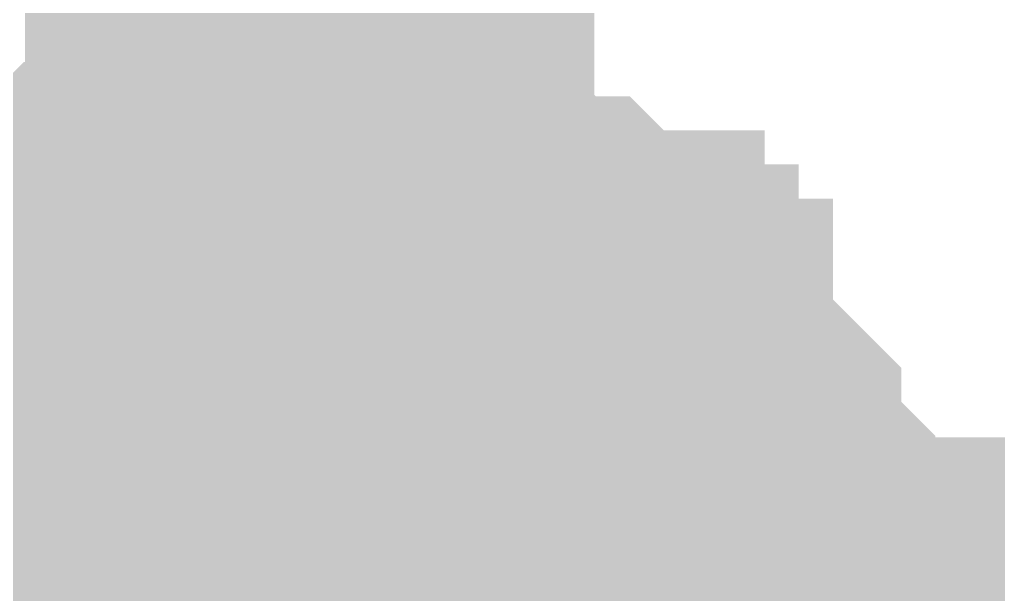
# Model space of a CAD drawing. Header units: inches. Extents: x 0 to 841, y 0 to 594.
# Drawn here: x 789.639 to 790.927, y 422.625 to 423.381 of the extents above; entities that cross this region are included whole.
import ezdxf

# ---------------------------------------------------------------- set-up
doc = ezdxf.new("R2010")
doc.units = ezdxf.units.IN
doc.layers.add('Sheet', color=255, linetype='Continuous')

msp = doc.modelspace()

# ---------------------------------------------------------------- linework, layer by layer
at = {"layer": 'Sheet'}
for points in [[(790.0208, 427.9819, 0.7493, 0.7493, 0), (790.0208, 422.4569, 0.7493, 0.7493, 0)], [(790.0208, 427.4878, 0.2997, 0.2997, 0), (790.0208, 422.4569, 0.2997, 0.2997, 0)], [(789.4818, 423.0408, 0.2997, 0.2997, 0), (789.5267, 423.0408, 0.2997, 0.2997, 0), (789.5716, 423.0858, 0.2997, 0.2997, 0), (789.5716, 423.0858, 0.2997, 0.2997, 0), (789.6165, 423.1307, 0.2997, 0.2997, 0), (789.6615, 423.1307, 0.2997, 0.2997, 0), (789.6615, 423.1307, 0.2997, 0.2997, 0), (789.7064, 423.1756, 0.2997, 0.2997, 0), (789.7513, 423.1756, 0.2997, 0.2997, 0), (789.7962, 423.1756, 0.2997, 0.2997, 0), (789.8411, 423.2205, 0.2997, 0.2997, 0), (789.8411, 423.2205, 0.2997, 0.2997, 0), (789.886, 423.2205, 0.2997, 0.2997, 0), (789.9309, 423.2205, 0.2997, 0.2997, 0), (789.9759, 423.2205, 0.2997, 0.2997, 0), (790.0208, 423.2205, 0.2997, 0.2997, 0)], [(789.4818, 423.0408, 0.2997, 0.2997, 0), (789.5267, 423.0408, 0.2997, 0.2997, 0), (789.5716, 423.0858, 0.2997, 0.2997, 0), (789.5716, 423.0858, 0.2997, 0.2997, 0), (789.6165, 423.1307, 0.2997, 0.2997, 0), (789.6615, 423.1307, 0.2997, 0.2997, 0), (789.6615, 423.1307, 0.2997, 0.2997, 0), (789.7064, 423.1756, 0.2997, 0.2997, 0), (789.7513, 423.1756, 0.2997, 0.2997, 0), (789.7962, 423.1756, 0.2997, 0.2997, 0), (789.8411, 423.2205, 0.2997, 0.2997, 0), (789.8411, 423.2205, 0.2997, 0.2997, 0), (789.886, 423.2205, 0.2997, 0.2997, 0), (789.9309, 423.2205, 0.2997, 0.2997, 0), (789.9759, 423.2205, 0.2997, 0.2997, 0), (790.0208, 423.2205, 0.2997, 0.2997, 0)], [(789.4818, 423.0408, 0.2997, 0.2997, 0), (789.5267, 423.0408, 0.2997, 0.2997, 0), (789.5716, 423.0858, 0.2997, 0.2997, 0), (789.5716, 423.0858, 0.2997, 0.2997, 0), (789.6165, 423.1307, 0.2997, 0.2997, 0), (789.6615, 423.1307, 0.2997, 0.2997, 0), (789.6615, 423.1307, 0.2997, 0.2997, 0), (789.7064, 423.1756, 0.2997, 0.2997, 0), (789.7513, 423.1756, 0.2997, 0.2997, 0), (789.7962, 423.1756, 0.2997, 0.2997, 0), (789.8411, 423.2205, 0.2997, 0.2997, 0), (789.8411, 423.2205, 0.2997, 0.2997, 0), (789.886, 423.2205, 0.2997, 0.2997, 0), (789.9309, 423.2205, 0.2997, 0.2997, 0), (789.9759, 423.2205, 0.2997, 0.2997, 0), (790.0208, 423.2205, 0.2997, 0.2997, 0)], [(789.4818, 423.0408, 0.2997, 0.2997, 0), (789.5267, 423.0408, 0.2997, 0.2997, 0), (789.5716, 423.0858, 0.2997, 0.2997, 0), (789.5716, 423.0858, 0.2997, 0.2997, 0), (789.6165, 423.1307, 0.2997, 0.2997, 0), (789.6615, 423.1307, 0.2997, 0.2997, 0), (789.6615, 423.1307, 0.2997, 0.2997, 0), (789.7064, 423.1756, 0.2997, 0.2997, 0), (789.7513, 423.1756, 0.2997, 0.2997, 0), (789.7962, 423.1756, 0.2997, 0.2997, 0), (789.8411, 423.2205, 0.2997, 0.2997, 0), (789.8411, 423.2205, 0.2997, 0.2997, 0), (789.886, 423.2205, 0.2997, 0.2997, 0), (789.9309, 423.2205, 0.2997, 0.2997, 0), (789.9759, 423.2205, 0.2997, 0.2997, 0), (790.0208, 423.2205, 0.2997, 0.2997, 0)], [(789.4818, 423.0408, 0.2997, 0.2997, 0), (789.5267, 423.0408, 0.2997, 0.2997, 0), (789.5716, 423.0858, 0.2997, 0.2997, 0), (789.5716, 423.0858, 0.2997, 0.2997, 0), (789.6165, 423.1307, 0.2997, 0.2997, 0), (789.6615, 423.1307, 0.2997, 0.2997, 0), (789.6615, 423.1307, 0.2997, 0.2997, 0), (789.7064, 423.1756, 0.2997, 0.2997, 0), (789.7513, 423.1756, 0.2997, 0.2997, 0), (789.7962, 423.1756, 0.2997, 0.2997, 0), (789.8411, 423.2205, 0.2997, 0.2997, 0), (789.8411, 423.2205, 0.2997, 0.2997, 0), (789.886, 423.2205, 0.2997, 0.2997, 0), (789.9309, 423.2205, 0.2997, 0.2997, 0), (789.9759, 423.2205, 0.2997, 0.2997, 0), (790.0208, 423.2205, 0.2997, 0.2997, 0)], [(789.4818, 423.0408, 0.2997, 0.2997, 0), (789.5267, 423.0408, 0.2997, 0.2997, 0), (789.5716, 423.0858, 0.2997, 0.2997, 0), (789.5716, 423.0858, 0.2997, 0.2997, 0), (789.6165, 423.1307, 0.2997, 0.2997, 0), (789.6615, 423.1307, 0.2997, 0.2997, 0), (789.6615, 423.1307, 0.2997, 0.2997, 0), (789.7064, 423.1756, 0.2997, 0.2997, 0), (789.7513, 423.1756, 0.2997, 0.2997, 0), (789.7962, 423.1756, 0.2997, 0.2997, 0), (789.8411, 423.2205, 0.2997, 0.2997, 0), (789.8411, 423.2205, 0.2997, 0.2997, 0), (789.886, 423.2205, 0.2997, 0.2997, 0), (789.9309, 423.2205, 0.2997, 0.2997, 0), (789.9759, 423.2205, 0.2997, 0.2997, 0), (790.0208, 423.2205, 0.2997, 0.2997, 0)], [(790.0208, 423.2205, 0.2997, 0.2997, 0), (790.0208, 423.2205, 0.2997, 0.2997, 0)], [(790.0208, 423.2205, 0.2997, 0.2997, 0), (790.0657, 423.2205, 0.2997, 0.2997, 0), (790.1106, 423.2205, 0.2997, 0.2997, 0), (790.1106, 423.2205, 0.2997, 0.2997, 0), (790.1555, 423.2205, 0.2997, 0.2997, 0), (790.2004, 423.2205, 0.2997, 0.2997, 0), (790.2454, 423.1756, 0.2997, 0.2997, 0), (790.2903, 423.1756, 0.2997, 0.2997, 0), (790.2903, 423.1756, 0.2997, 0.2997, 0), (790.3352, 423.1307, 0.2997, 0.2997, 0), (790.3801, 423.1307, 0.2997, 0.2997, 0), (790.3801, 423.1307, 0.2997, 0.2997, 0), (790.425, 423.0858, 0.2997, 0.2997, 0), (790.4699, 423.0858, 0.2997, 0.2997, 0), (790.4699, 423.0408, 0.2997, 0.2997, 0), (790.5148, 423.0408, 0.2997, 0.2997, 0), (790.5148, 422.9959, 0.2997, 0.2997, 0), (790.5598, 422.9959, 0.2997, 0.2997, 0), (790.5598, 422.951, 0.2997, 0.2997, 0), (790.6047, 422.9061, 0.2997, 0.2997, 0), (790.6047, 422.9061, 0.2997, 0.2997, 0), (790.6496, 422.8612, 0.2997, 0.2997, 0), (790.6496, 422.8162, 0.2997, 0.2997, 0), (790.6496, 422.8162, 0.2997, 0.2997, 0), (790.6945, 422.7713, 0.2997, 0.2997, 0), (790.6945, 422.7264, 0.2997, 0.2997, 0), (790.6945, 422.6815, 0.2997, 0.2997, 0), (790.7394, 422.6366, 0.2997, 0.2997, 0), (790.7394, 422.6366, 0.2997, 0.2997, 0), (790.7394, 422.5917, 0.2997, 0.2997, 0), (790.7394, 422.5467, 0.2997, 0.2997, 0), (790.7394, 422.5018, 0.2997, 0.2997, 0), (790.7394, 422.4569, 0.2997, 0.2997, 0)], [(790.0208, 423.2205, 0.2997, 0.2997, 0), (790.0208, 423.2205, 0.2997, 0.2997, 0)], [(790.0208, 423.2205, 0.2997, 0.2997, 0), (790.0657, 423.2205, 0.2997, 0.2997, 0), (790.1106, 423.2205, 0.2997, 0.2997, 0), (790.1106, 423.2205, 0.2997, 0.2997, 0), (790.1555, 423.2205, 0.2997, 0.2997, 0), (790.2004, 423.2205, 0.2997, 0.2997, 0), (790.2454, 423.1756, 0.2997, 0.2997, 0), (790.2903, 423.1756, 0.2997, 0.2997, 0), (790.2903, 423.1756, 0.2997, 0.2997, 0), (790.3352, 423.1307, 0.2997, 0.2997, 0), (790.3801, 423.1307, 0.2997, 0.2997, 0), (790.3801, 423.1307, 0.2997, 0.2997, 0), (790.425, 423.0858, 0.2997, 0.2997, 0), (790.4699, 423.0858, 0.2997, 0.2997, 0), (790.4699, 423.0408, 0.2997, 0.2997, 0), (790.5148, 423.0408, 0.2997, 0.2997, 0), (790.5148, 422.9959, 0.2997, 0.2997, 0), (790.5598, 422.9959, 0.2997, 0.2997, 0), (790.5598, 422.951, 0.2997, 0.2997, 0), (790.6047, 422.9061, 0.2997, 0.2997, 0), (790.6047, 422.9061, 0.2997, 0.2997, 0), (790.6496, 422.8612, 0.2997, 0.2997, 0), (790.6496, 422.8162, 0.2997, 0.2997, 0), (790.6496, 422.8162, 0.2997, 0.2997, 0), (790.6945, 422.7713, 0.2997, 0.2997, 0), (790.6945, 422.7264, 0.2997, 0.2997, 0), (790.6945, 422.6815, 0.2997, 0.2997, 0), (790.7394, 422.6366, 0.2997, 0.2997, 0), (790.7394, 422.6366, 0.2997, 0.2997, 0), (790.7394, 422.5917, 0.2997, 0.2997, 0), (790.7394, 422.5467, 0.2997, 0.2997, 0), (790.7394, 422.5018, 0.2997, 0.2997, 0), (790.7394, 422.4569, 0.2997, 0.2997, 0)], [(790.0208, 423.2205, 0.2997, 0.2997, 0), (790.0208, 423.2205, 0.2997, 0.2997, 0)], [(790.0208, 423.2205, 0.2997, 0.2997, 0), (790.0657, 423.2205, 0.2997, 0.2997, 0), (790.1106, 423.2205, 0.2997, 0.2997, 0), (790.1106, 423.2205, 0.2997, 0.2997, 0), (790.1555, 423.2205, 0.2997, 0.2997, 0), (790.2004, 423.2205, 0.2997, 0.2997, 0), (790.2454, 423.1756, 0.2997, 0.2997, 0), (790.2903, 423.1756, 0.2997, 0.2997, 0), (790.2903, 423.1756, 0.2997, 0.2997, 0), (790.3352, 423.1307, 0.2997, 0.2997, 0), (790.3801, 423.1307, 0.2997, 0.2997, 0), (790.3801, 423.1307, 0.2997, 0.2997, 0), (790.425, 423.0858, 0.2997, 0.2997, 0), (790.4699, 423.0858, 0.2997, 0.2997, 0), (790.4699, 423.0408, 0.2997, 0.2997, 0), (790.5148, 423.0408, 0.2997, 0.2997, 0), (790.5148, 422.9959, 0.2997, 0.2997, 0), (790.5598, 422.9959, 0.2997, 0.2997, 0), (790.5598, 422.951, 0.2997, 0.2997, 0), (790.6047, 422.9061, 0.2997, 0.2997, 0), (790.6047, 422.9061, 0.2997, 0.2997, 0), (790.6496, 422.8612, 0.2997, 0.2997, 0), (790.6496, 422.8162, 0.2997, 0.2997, 0), (790.6496, 422.8162, 0.2997, 0.2997, 0), (790.6945, 422.7713, 0.2997, 0.2997, 0), (790.6945, 422.7264, 0.2997, 0.2997, 0), (790.6945, 422.6815, 0.2997, 0.2997, 0), (790.7394, 422.6366, 0.2997, 0.2997, 0), (790.7394, 422.6366, 0.2997, 0.2997, 0), (790.7394, 422.5917, 0.2997, 0.2997, 0), (790.7394, 422.5467, 0.2997, 0.2997, 0), (790.7394, 422.5018, 0.2997, 0.2997, 0), (790.7394, 422.4569, 0.2997, 0.2997, 0)], [(790.0208, 423.2205, 0.2997, 0.2997, 0), (790.0208, 423.2205, 0.2997, 0.2997, 0)], [(790.0208, 423.2205, 0.2997, 0.2997, 0), (790.0657, 423.2205, 0.2997, 0.2997, 0), (790.1106, 423.2205, 0.2997, 0.2997, 0), (790.1106, 423.2205, 0.2997, 0.2997, 0), (790.1555, 423.2205, 0.2997, 0.2997, 0), (790.2004, 423.2205, 0.2997, 0.2997, 0), (790.2454, 423.1756, 0.2997, 0.2997, 0), (790.2903, 423.1756, 0.2997, 0.2997, 0), (790.2903, 423.1756, 0.2997, 0.2997, 0), (790.3352, 423.1307, 0.2997, 0.2997, 0), (790.3801, 423.1307, 0.2997, 0.2997, 0), (790.3801, 423.1307, 0.2997, 0.2997, 0), (790.425, 423.0858, 0.2997, 0.2997, 0), (790.4699, 423.0858, 0.2997, 0.2997, 0), (790.4699, 423.0408, 0.2997, 0.2997, 0), (790.5148, 423.0408, 0.2997, 0.2997, 0), (790.5148, 422.9959, 0.2997, 0.2997, 0), (790.5598, 422.9959, 0.2997, 0.2997, 0), (790.5598, 422.951, 0.2997, 0.2997, 0), (790.6047, 422.9061, 0.2997, 0.2997, 0), (790.6047, 422.9061, 0.2997, 0.2997, 0), (790.6496, 422.8612, 0.2997, 0.2997, 0), (790.6496, 422.8162, 0.2997, 0.2997, 0), (790.6496, 422.8162, 0.2997, 0.2997, 0), (790.6945, 422.7713, 0.2997, 0.2997, 0), (790.6945, 422.7264, 0.2997, 0.2997, 0), (790.6945, 422.6815, 0.2997, 0.2997, 0), (790.7394, 422.6366, 0.2997, 0.2997, 0), (790.7394, 422.6366, 0.2997, 0.2997, 0), (790.7394, 422.5917, 0.2997, 0.2997, 0), (790.7394, 422.5467, 0.2997, 0.2997, 0), (790.7394, 422.5018, 0.2997, 0.2997, 0), (790.7394, 422.4569, 0.2997, 0.2997, 0)], [(790.0208, 423.2205, 0.2997, 0.2997, 0), (790.0208, 423.2205, 0.2997, 0.2997, 0)], [(790.0208, 423.2205, 0.2997, 0.2997, 0), (790.0657, 423.2205, 0.2997, 0.2997, 0), (790.1106, 423.2205, 0.2997, 0.2997, 0), (790.1106, 423.2205, 0.2997, 0.2997, 0), (790.1555, 423.2205, 0.2997, 0.2997, 0), (790.2004, 423.2205, 0.2997, 0.2997, 0), (790.2454, 423.1756, 0.2997, 0.2997, 0), (790.2903, 423.1756, 0.2997, 0.2997, 0), (790.2903, 423.1756, 0.2997, 0.2997, 0), (790.3352, 423.1307, 0.2997, 0.2997, 0), (790.3801, 423.1307, 0.2997, 0.2997, 0), (790.3801, 423.1307, 0.2997, 0.2997, 0), (790.425, 423.0858, 0.2997, 0.2997, 0), (790.4699, 423.0858, 0.2997, 0.2997, 0), (790.4699, 423.0408, 0.2997, 0.2997, 0), (790.5148, 423.0408, 0.2997, 0.2997, 0), (790.5148, 422.9959, 0.2997, 0.2997, 0), (790.5598, 422.9959, 0.2997, 0.2997, 0), (790.5598, 422.951, 0.2997, 0.2997, 0), (790.6047, 422.9061, 0.2997, 0.2997, 0), (790.6047, 422.9061, 0.2997, 0.2997, 0), (790.6496, 422.8612, 0.2997, 0.2997, 0), (790.6496, 422.8162, 0.2997, 0.2997, 0), (790.6496, 422.8162, 0.2997, 0.2997, 0), (790.6945, 422.7713, 0.2997, 0.2997, 0), (790.6945, 422.7264, 0.2997, 0.2997, 0), (790.6945, 422.6815, 0.2997, 0.2997, 0), (790.7394, 422.6366, 0.2997, 0.2997, 0), (790.7394, 422.6366, 0.2997, 0.2997, 0), (790.7394, 422.5917, 0.2997, 0.2997, 0), (790.7394, 422.5467, 0.2997, 0.2997, 0), (790.7394, 422.5018, 0.2997, 0.2997, 0), (790.7394, 422.4569, 0.2997, 0.2997, 0)], [(790.0208, 423.2205, 0.2997, 0.2997, 0), (790.0208, 423.2205, 0.2997, 0.2997, 0)], [(790.0208, 423.2205, 0.2997, 0.2997, 0), (790.0657, 423.2205, 0.2997, 0.2997, 0), (790.1106, 423.2205, 0.2997, 0.2997, 0), (790.1106, 423.2205, 0.2997, 0.2997, 0), (790.1555, 423.2205, 0.2997, 0.2997, 0), (790.2004, 423.2205, 0.2997, 0.2997, 0), (790.2454, 423.1756, 0.2997, 0.2997, 0), (790.2903, 423.1756, 0.2997, 0.2997, 0), (790.2903, 423.1756, 0.2997, 0.2997, 0), (790.3352, 423.1307, 0.2997, 0.2997, 0), (790.3801, 423.1307, 0.2997, 0.2997, 0), (790.3801, 423.1307, 0.2997, 0.2997, 0), (790.425, 423.0858, 0.2997, 0.2997, 0), (790.4699, 423.0858, 0.2997, 0.2997, 0), (790.4699, 423.0408, 0.2997, 0.2997, 0), (790.5148, 423.0408, 0.2997, 0.2997, 0), (790.5148, 422.9959, 0.2997, 0.2997, 0), (790.5598, 422.9959, 0.2997, 0.2997, 0), (790.5598, 422.951, 0.2997, 0.2997, 0), (790.6047, 422.9061, 0.2997, 0.2997, 0), (790.6047, 422.9061, 0.2997, 0.2997, 0), (790.6496, 422.8612, 0.2997, 0.2997, 0), (790.6496, 422.8162, 0.2997, 0.2997, 0), (790.6496, 422.8162, 0.2997, 0.2997, 0), (790.6945, 422.7713, 0.2997, 0.2997, 0), (790.6945, 422.7264, 0.2997, 0.2997, 0), (790.6945, 422.6815, 0.2997, 0.2997, 0), (790.7394, 422.6366, 0.2997, 0.2997, 0), (790.7394, 422.6366, 0.2997, 0.2997, 0), (790.7394, 422.5917, 0.2997, 0.2997, 0), (790.7394, 422.5467, 0.2997, 0.2997, 0), (790.7394, 422.5018, 0.2997, 0.2997, 0), (790.7394, 422.4569, 0.2997, 0.2997, 0)], [(789.5716, 423.0858, 0.0991, 0.0991, 0), (789.6165, 423.1307, 0.0991, 0.0991, 0), (789.6615, 423.1307, 0.0991, 0.0991, 0), (789.6615, 423.1307, 0.0991, 0.0991, 0), (789.7064, 423.1756, 0.0991, 0.0991, 0), (789.7513, 423.1756, 0.0991, 0.0991, 0), (789.7962, 423.1756, 0.0991, 0.0991, 0), (789.8411, 423.2205, 0.0991, 0.0991, 0), (789.8411, 423.2205, 0.0991, 0.0991, 0), (789.886, 423.2205, 0.0991, 0.0991, 0), (789.9309, 423.2205, 0.0991, 0.0991, 0), (789.9759, 423.2205, 0.0991, 0.0991, 0), (790.0208, 423.2205, 0.0991, 0.0991, 0)], [(789.5716, 423.0858, 0.0991, 0.0991, 0), (789.6165, 423.1307, 0.0991, 0.0991, 0), (789.6615, 423.1307, 0.0991, 0.0991, 0), (789.6615, 423.1307, 0.0991, 0.0991, 0), (789.7064, 423.1756, 0.0991, 0.0991, 0), (789.7513, 423.1756, 0.0991, 0.0991, 0), (789.7962, 423.1756, 0.0991, 0.0991, 0), (789.8411, 423.2205, 0.0991, 0.0991, 0), (789.8411, 423.2205, 0.0991, 0.0991, 0), (789.886, 423.2205, 0.0991, 0.0991, 0), (789.9309, 423.2205, 0.0991, 0.0991, 0), (789.9759, 423.2205, 0.0991, 0.0991, 0), (790.0208, 423.2205, 0.0991, 0.0991, 0)], [(789.5716, 423.0858, 0.0991, 0.0991, 0), (789.6165, 423.1307, 0.0991, 0.0991, 0), (789.6615, 423.1307, 0.0991, 0.0991, 0), (789.6615, 423.1307, 0.0991, 0.0991, 0), (789.7064, 423.1756, 0.0991, 0.0991, 0), (789.7513, 423.1756, 0.0991, 0.0991, 0), (789.7962, 423.1756, 0.0991, 0.0991, 0), (789.8411, 423.2205, 0.0991, 0.0991, 0), (789.8411, 423.2205, 0.0991, 0.0991, 0), (789.886, 423.2205, 0.0991, 0.0991, 0), (789.9309, 423.2205, 0.0991, 0.0991, 0), (789.9759, 423.2205, 0.0991, 0.0991, 0), (790.0208, 423.2205, 0.0991, 0.0991, 0)], [(789.5716, 423.0858, 0.0991, 0.0991, 0), (789.6165, 423.1307, 0.0991, 0.0991, 0), (789.6615, 423.1307, 0.0991, 0.0991, 0), (789.6615, 423.1307, 0.0991, 0.0991, 0), (789.7064, 423.1756, 0.0991, 0.0991, 0), (789.7513, 423.1756, 0.0991, 0.0991, 0), (789.7962, 423.1756, 0.0991, 0.0991, 0), (789.8411, 423.2205, 0.0991, 0.0991, 0), (789.8411, 423.2205, 0.0991, 0.0991, 0), (789.886, 423.2205, 0.0991, 0.0991, 0), (789.9309, 423.2205, 0.0991, 0.0991, 0), (789.9759, 423.2205, 0.0991, 0.0991, 0), (790.0208, 423.2205, 0.0991, 0.0991, 0)], [(789.5716, 423.0858, 0.0991, 0.0991, 0), (789.6165, 423.1307, 0.0991, 0.0991, 0), (789.6615, 423.1307, 0.0991, 0.0991, 0), (789.6615, 423.1307, 0.0991, 0.0991, 0), (789.7064, 423.1756, 0.0991, 0.0991, 0), (789.7513, 423.1756, 0.0991, 0.0991, 0), (789.7962, 423.1756, 0.0991, 0.0991, 0), (789.8411, 423.2205, 0.0991, 0.0991, 0), (789.8411, 423.2205, 0.0991, 0.0991, 0), (789.886, 423.2205, 0.0991, 0.0991, 0), (789.9309, 423.2205, 0.0991, 0.0991, 0), (789.9759, 423.2205, 0.0991, 0.0991, 0), (790.0208, 423.2205, 0.0991, 0.0991, 0)], [(789.5716, 423.0858, 0.0991, 0.0991, 0), (789.6165, 423.1307, 0.0991, 0.0991, 0), (789.6615, 423.1307, 0.0991, 0.0991, 0), (789.6615, 423.1307, 0.0991, 0.0991, 0), (789.7064, 423.1756, 0.0991, 0.0991, 0), (789.7513, 423.1756, 0.0991, 0.0991, 0), (789.7962, 423.1756, 0.0991, 0.0991, 0), (789.8411, 423.2205, 0.0991, 0.0991, 0), (789.8411, 423.2205, 0.0991, 0.0991, 0), (789.886, 423.2205, 0.0991, 0.0991, 0), (789.9309, 423.2205, 0.0991, 0.0991, 0), (789.9759, 423.2205, 0.0991, 0.0991, 0), (790.0208, 423.2205, 0.0991, 0.0991, 0)], [(790.0208, 423.2205, 0.0991, 0.0991, 0), (790.0208, 423.2205, 0.0991, 0.0991, 0)], [(790.0208, 423.2205, 0.0991, 0.0991, 0), (790.0657, 423.2205, 0.0991, 0.0991, 0), (790.1106, 423.2205, 0.0991, 0.0991, 0), (790.1106, 423.2205, 0.0991, 0.0991, 0), (790.1555, 423.2205, 0.0991, 0.0991, 0), (790.2004, 423.2205, 0.0991, 0.0991, 0), (790.2454, 423.1756, 0.0991, 0.0991, 0), (790.2903, 423.1756, 0.0991, 0.0991, 0), (790.2903, 423.1756, 0.0991, 0.0991, 0), (790.3352, 423.1307, 0.0991, 0.0991, 0), (790.3801, 423.1307, 0.0991, 0.0991, 0), (790.3801, 423.1307, 0.0991, 0.0991, 0), (790.425, 423.0858, 0.0991, 0.0991, 0), (790.4699, 423.0858, 0.0991, 0.0991, 0), (790.4699, 423.0408, 0.0991, 0.0991, 0), (790.5148, 423.0408, 0.0991, 0.0991, 0), (790.5148, 422.9959, 0.0991, 0.0991, 0), (790.5598, 422.9959, 0.0991, 0.0991, 0), (790.5598, 422.951, 0.0991, 0.0991, 0), (790.6047, 422.9061, 0.0991, 0.0991, 0), (790.6047, 422.9061, 0.0991, 0.0991, 0), (790.6496, 422.8612, 0.0991, 0.0991, 0), (790.6496, 422.8162, 0.0991, 0.0991, 0), (790.6496, 422.8162, 0.0991, 0.0991, 0), (790.6945, 422.7713, 0.0991, 0.0991, 0), (790.6945, 422.7264, 0.0991, 0.0991, 0), (790.6945, 422.6815, 0.0991, 0.0991, 0), (790.7394, 422.6366, 0.0991, 0.0991, 0), (790.7394, 422.6366, 0.0991, 0.0991, 0), (790.7394, 422.5917, 0.0991, 0.0991, 0), (790.7394, 422.5467, 0.0991, 0.0991, 0)], [(790.0208, 423.2205, 0.0991, 0.0991, 0), (790.0208, 423.2205, 0.0991, 0.0991, 0)], [(790.0208, 423.2205, 0.0991, 0.0991, 0), (790.0657, 423.2205, 0.0991, 0.0991, 0), (790.1106, 423.2205, 0.0991, 0.0991, 0), (790.1106, 423.2205, 0.0991, 0.0991, 0), (790.1555, 423.2205, 0.0991, 0.0991, 0), (790.2004, 423.2205, 0.0991, 0.0991, 0), (790.2454, 423.1756, 0.0991, 0.0991, 0), (790.2903, 423.1756, 0.0991, 0.0991, 0), (790.2903, 423.1756, 0.0991, 0.0991, 0), (790.3352, 423.1307, 0.0991, 0.0991, 0), (790.3801, 423.1307, 0.0991, 0.0991, 0), (790.3801, 423.1307, 0.0991, 0.0991, 0), (790.425, 423.0858, 0.0991, 0.0991, 0), (790.4699, 423.0858, 0.0991, 0.0991, 0), (790.4699, 423.0408, 0.0991, 0.0991, 0), (790.5148, 423.0408, 0.0991, 0.0991, 0), (790.5148, 422.9959, 0.0991, 0.0991, 0), (790.5598, 422.9959, 0.0991, 0.0991, 0), (790.5598, 422.951, 0.0991, 0.0991, 0), (790.6047, 422.9061, 0.0991, 0.0991, 0), (790.6047, 422.9061, 0.0991, 0.0991, 0), (790.6496, 422.8612, 0.0991, 0.0991, 0), (790.6496, 422.8162, 0.0991, 0.0991, 0), (790.6496, 422.8162, 0.0991, 0.0991, 0), (790.6945, 422.7713, 0.0991, 0.0991, 0), (790.6945, 422.7264, 0.0991, 0.0991, 0), (790.6945, 422.6815, 0.0991, 0.0991, 0), (790.7394, 422.6366, 0.0991, 0.0991, 0), (790.7394, 422.6366, 0.0991, 0.0991, 0), (790.7394, 422.5917, 0.0991, 0.0991, 0), (790.7394, 422.5467, 0.0991, 0.0991, 0)], [(790.0208, 423.2205, 0.0991, 0.0991, 0), (790.0208, 423.2205, 0.0991, 0.0991, 0)], [(790.0208, 423.2205, 0.0991, 0.0991, 0), (790.0657, 423.2205, 0.0991, 0.0991, 0), (790.1106, 423.2205, 0.0991, 0.0991, 0), (790.1106, 423.2205, 0.0991, 0.0991, 0), (790.1555, 423.2205, 0.0991, 0.0991, 0), (790.2004, 423.2205, 0.0991, 0.0991, 0), (790.2454, 423.1756, 0.0991, 0.0991, 0), (790.2903, 423.1756, 0.0991, 0.0991, 0), (790.2903, 423.1756, 0.0991, 0.0991, 0), (790.3352, 423.1307, 0.0991, 0.0991, 0), (790.3801, 423.1307, 0.0991, 0.0991, 0), (790.3801, 423.1307, 0.0991, 0.0991, 0), (790.425, 423.0858, 0.0991, 0.0991, 0), (790.4699, 423.0858, 0.0991, 0.0991, 0), (790.4699, 423.0408, 0.0991, 0.0991, 0), (790.5148, 423.0408, 0.0991, 0.0991, 0), (790.5148, 422.9959, 0.0991, 0.0991, 0), (790.5598, 422.9959, 0.0991, 0.0991, 0), (790.5598, 422.951, 0.0991, 0.0991, 0), (790.6047, 422.9061, 0.0991, 0.0991, 0), (790.6047, 422.9061, 0.0991, 0.0991, 0), (790.6496, 422.8612, 0.0991, 0.0991, 0), (790.6496, 422.8162, 0.0991, 0.0991, 0), (790.6496, 422.8162, 0.0991, 0.0991, 0), (790.6945, 422.7713, 0.0991, 0.0991, 0), (790.6945, 422.7264, 0.0991, 0.0991, 0), (790.6945, 422.6815, 0.0991, 0.0991, 0), (790.7394, 422.6366, 0.0991, 0.0991, 0), (790.7394, 422.6366, 0.0991, 0.0991, 0), (790.7394, 422.5917, 0.0991, 0.0991, 0), (790.7394, 422.5467, 0.0991, 0.0991, 0)], [(790.0208, 423.2205, 0.0991, 0.0991, 0), (790.0208, 423.2205, 0.0991, 0.0991, 0)], [(790.0208, 423.2205, 0.0991, 0.0991, 0), (790.0657, 423.2205, 0.0991, 0.0991, 0), (790.1106, 423.2205, 0.0991, 0.0991, 0), (790.1106, 423.2205, 0.0991, 0.0991, 0), (790.1555, 423.2205, 0.0991, 0.0991, 0), (790.2004, 423.2205, 0.0991, 0.0991, 0), (790.2454, 423.1756, 0.0991, 0.0991, 0), (790.2903, 423.1756, 0.0991, 0.0991, 0), (790.2903, 423.1756, 0.0991, 0.0991, 0), (790.3352, 423.1307, 0.0991, 0.0991, 0), (790.3801, 423.1307, 0.0991, 0.0991, 0), (790.3801, 423.1307, 0.0991, 0.0991, 0), (790.425, 423.0858, 0.0991, 0.0991, 0), (790.4699, 423.0858, 0.0991, 0.0991, 0), (790.4699, 423.0408, 0.0991, 0.0991, 0), (790.5148, 423.0408, 0.0991, 0.0991, 0), (790.5148, 422.9959, 0.0991, 0.0991, 0), (790.5598, 422.9959, 0.0991, 0.0991, 0), (790.5598, 422.951, 0.0991, 0.0991, 0), (790.6047, 422.9061, 0.0991, 0.0991, 0), (790.6047, 422.9061, 0.0991, 0.0991, 0), (790.6496, 422.8612, 0.0991, 0.0991, 0), (790.6496, 422.8162, 0.0991, 0.0991, 0), (790.6496, 422.8162, 0.0991, 0.0991, 0), (790.6945, 422.7713, 0.0991, 0.0991, 0), (790.6945, 422.7264, 0.0991, 0.0991, 0), (790.6945, 422.6815, 0.0991, 0.0991, 0), (790.7394, 422.6366, 0.0991, 0.0991, 0), (790.7394, 422.6366, 0.0991, 0.0991, 0), (790.7394, 422.5917, 0.0991, 0.0991, 0), (790.7394, 422.5467, 0.0991, 0.0991, 0)], [(790.0208, 423.2205, 0.0991, 0.0991, 0), (790.0208, 423.2205, 0.0991, 0.0991, 0)], [(790.0208, 423.2205, 0.0991, 0.0991, 0), (790.0657, 423.2205, 0.0991, 0.0991, 0), (790.1106, 423.2205, 0.0991, 0.0991, 0), (790.1106, 423.2205, 0.0991, 0.0991, 0), (790.1555, 423.2205, 0.0991, 0.0991, 0), (790.2004, 423.2205, 0.0991, 0.0991, 0), (790.2454, 423.1756, 0.0991, 0.0991, 0), (790.2903, 423.1756, 0.0991, 0.0991, 0), (790.2903, 423.1756, 0.0991, 0.0991, 0), (790.3352, 423.1307, 0.0991, 0.0991, 0), (790.3801, 423.1307, 0.0991, 0.0991, 0), (790.3801, 423.1307, 0.0991, 0.0991, 0), (790.425, 423.0858, 0.0991, 0.0991, 0), (790.4699, 423.0858, 0.0991, 0.0991, 0), (790.4699, 423.0408, 0.0991, 0.0991, 0), (790.5148, 423.0408, 0.0991, 0.0991, 0), (790.5148, 422.9959, 0.0991, 0.0991, 0), (790.5598, 422.9959, 0.0991, 0.0991, 0), (790.5598, 422.951, 0.0991, 0.0991, 0), (790.6047, 422.9061, 0.0991, 0.0991, 0), (790.6047, 422.9061, 0.0991, 0.0991, 0), (790.6496, 422.8612, 0.0991, 0.0991, 0), (790.6496, 422.8162, 0.0991, 0.0991, 0), (790.6496, 422.8162, 0.0991, 0.0991, 0), (790.6945, 422.7713, 0.0991, 0.0991, 0), (790.6945, 422.7264, 0.0991, 0.0991, 0), (790.6945, 422.6815, 0.0991, 0.0991, 0), (790.7394, 422.6366, 0.0991, 0.0991, 0), (790.7394, 422.6366, 0.0991, 0.0991, 0), (790.7394, 422.5917, 0.0991, 0.0991, 0), (790.7394, 422.5467, 0.0991, 0.0991, 0)], [(790.0208, 423.2205, 0.0991, 0.0991, 0), (790.0208, 423.2205, 0.0991, 0.0991, 0)], [(790.0208, 423.2205, 0.0991, 0.0991, 0), (790.0657, 423.2205, 0.0991, 0.0991, 0), (790.1106, 423.2205, 0.0991, 0.0991, 0), (790.1106, 423.2205, 0.0991, 0.0991, 0), (790.1555, 423.2205, 0.0991, 0.0991, 0), (790.2004, 423.2205, 0.0991, 0.0991, 0), (790.2454, 423.1756, 0.0991, 0.0991, 0), (790.2903, 423.1756, 0.0991, 0.0991, 0), (790.2903, 423.1756, 0.0991, 0.0991, 0), (790.3352, 423.1307, 0.0991, 0.0991, 0), (790.3801, 423.1307, 0.0991, 0.0991, 0), (790.3801, 423.1307, 0.0991, 0.0991, 0), (790.425, 423.0858, 0.0991, 0.0991, 0), (790.4699, 423.0858, 0.0991, 0.0991, 0), (790.4699, 423.0408, 0.0991, 0.0991, 0), (790.5148, 423.0408, 0.0991, 0.0991, 0), (790.5148, 422.9959, 0.0991, 0.0991, 0), (790.5598, 422.9959, 0.0991, 0.0991, 0), (790.5598, 422.951, 0.0991, 0.0991, 0), (790.6047, 422.9061, 0.0991, 0.0991, 0), (790.6047, 422.9061, 0.0991, 0.0991, 0), (790.6496, 422.8612, 0.0991, 0.0991, 0), (790.6496, 422.8162, 0.0991, 0.0991, 0), (790.6496, 422.8162, 0.0991, 0.0991, 0), (790.6945, 422.7713, 0.0991, 0.0991, 0), (790.6945, 422.7264, 0.0991, 0.0991, 0), (790.6945, 422.6815, 0.0991, 0.0991, 0), (790.7394, 422.6366, 0.0991, 0.0991, 0), (790.7394, 422.6366, 0.0991, 0.0991, 0), (790.7394, 422.5917, 0.0991, 0.0991, 0), (790.7394, 422.5467, 0.0991, 0.0991, 0)], [(789.4818, 422.5917, 0.2997, 0.2997, 0), (789.5267, 422.6366, 0.2997, 0.2997, 0), (789.5267, 422.6366, 0.2997, 0.2997, 0), (789.5267, 422.6815, 0.2997, 0.2997, 0), (789.5267, 422.6815, 0.2997, 0.2997, 0), (789.5267, 422.7264, 0.2997, 0.2997, 0), (789.5716, 422.7264, 0.2997, 0.2997, 0), (789.5716, 422.7713, 0.2997, 0.2997, 0), (789.5716, 422.7713, 0.2997, 0.2997, 0), (789.6165, 422.8162, 0.2997, 0.2997, 0), (789.6165, 422.8162, 0.2997, 0.2997, 0), (789.6165, 422.8612, 0.2997, 0.2997, 0), (789.6615, 422.8612, 0.2997, 0.2997, 0), (789.6615, 422.8612, 0.2997, 0.2997, 0), (789.7064, 422.9061, 0.2997, 0.2997, 0), (789.7064, 422.9061, 0.2997, 0.2997, 0), (789.7513, 422.9061, 0.2997, 0.2997, 0), (789.7513, 422.951, 0.2997, 0.2997, 0), (789.7962, 422.951, 0.2997, 0.2997, 0), (789.7962, 422.951, 0.2997, 0.2997, 0), (789.8411, 422.951, 0.2997, 0.2997, 0), (789.8411, 422.951, 0.2997, 0.2997, 0), (789.886, 422.9959, 0.2997, 0.2997, 0), (789.886, 422.9959, 0.2997, 0.2997, 0), (789.9309, 422.9959, 0.2997, 0.2997, 0), (789.9759, 422.9959, 0.2997, 0.2997, 0), (789.9759, 422.9959, 0.2997, 0.2997, 0), (790.0208, 422.9959, 0.2997, 0.2997, 0)], [(789.4818, 422.5917, 0.2997, 0.2997, 0), (789.5267, 422.6366, 0.2997, 0.2997, 0), (789.5267, 422.6366, 0.2997, 0.2997, 0), (789.5267, 422.6815, 0.2997, 0.2997, 0), (789.5267, 422.6815, 0.2997, 0.2997, 0), (789.5267, 422.7264, 0.2997, 0.2997, 0), (789.5716, 422.7264, 0.2997, 0.2997, 0), (789.5716, 422.7713, 0.2997, 0.2997, 0), (789.5716, 422.7713, 0.2997, 0.2997, 0), (789.6165, 422.8162, 0.2997, 0.2997, 0), (789.6165, 422.8162, 0.2997, 0.2997, 0), (789.6165, 422.8612, 0.2997, 0.2997, 0), (789.6615, 422.8612, 0.2997, 0.2997, 0), (789.6615, 422.8612, 0.2997, 0.2997, 0), (789.7064, 422.9061, 0.2997, 0.2997, 0), (789.7064, 422.9061, 0.2997, 0.2997, 0), (789.7513, 422.9061, 0.2997, 0.2997, 0), (789.7513, 422.951, 0.2997, 0.2997, 0), (789.7962, 422.951, 0.2997, 0.2997, 0), (789.7962, 422.951, 0.2997, 0.2997, 0), (789.8411, 422.951, 0.2997, 0.2997, 0), (789.8411, 422.951, 0.2997, 0.2997, 0), (789.886, 422.9959, 0.2997, 0.2997, 0), (789.886, 422.9959, 0.2997, 0.2997, 0), (789.9309, 422.9959, 0.2997, 0.2997, 0), (789.9759, 422.9959, 0.2997, 0.2997, 0), (789.9759, 422.9959, 0.2997, 0.2997, 0), (790.0208, 422.9959, 0.2997, 0.2997, 0)], [(789.4818, 422.5917, 0.2997, 0.2997, 0), (789.5267, 422.6366, 0.2997, 0.2997, 0), (789.5267, 422.6366, 0.2997, 0.2997, 0), (789.5267, 422.6815, 0.2997, 0.2997, 0), (789.5267, 422.6815, 0.2997, 0.2997, 0), (789.5267, 422.7264, 0.2997, 0.2997, 0), (789.5716, 422.7264, 0.2997, 0.2997, 0), (789.5716, 422.7713, 0.2997, 0.2997, 0), (789.5716, 422.7713, 0.2997, 0.2997, 0), (789.6165, 422.8162, 0.2997, 0.2997, 0), (789.6165, 422.8162, 0.2997, 0.2997, 0), (789.6165, 422.8612, 0.2997, 0.2997, 0), (789.6615, 422.8612, 0.2997, 0.2997, 0), (789.6615, 422.8612, 0.2997, 0.2997, 0), (789.7064, 422.9061, 0.2997, 0.2997, 0), (789.7064, 422.9061, 0.2997, 0.2997, 0), (789.7513, 422.9061, 0.2997, 0.2997, 0), (789.7513, 422.951, 0.2997, 0.2997, 0), (789.7962, 422.951, 0.2997, 0.2997, 0), (789.7962, 422.951, 0.2997, 0.2997, 0), (789.8411, 422.951, 0.2997, 0.2997, 0), (789.8411, 422.951, 0.2997, 0.2997, 0), (789.886, 422.9959, 0.2997, 0.2997, 0), (789.886, 422.9959, 0.2997, 0.2997, 0), (789.9309, 422.9959, 0.2997, 0.2997, 0), (789.9759, 422.9959, 0.2997, 0.2997, 0), (789.9759, 422.9959, 0.2997, 0.2997, 0), (790.0208, 422.9959, 0.2997, 0.2997, 0)], [(789.4818, 422.5917, 0.2997, 0.2997, 0), (789.5267, 422.6366, 0.2997, 0.2997, 0), (789.5267, 422.6366, 0.2997, 0.2997, 0), (789.5267, 422.6815, 0.2997, 0.2997, 0), (789.5267, 422.6815, 0.2997, 0.2997, 0), (789.5267, 422.7264, 0.2997, 0.2997, 0), (789.5716, 422.7264, 0.2997, 0.2997, 0), (789.5716, 422.7713, 0.2997, 0.2997, 0), (789.5716, 422.7713, 0.2997, 0.2997, 0), (789.6165, 422.8162, 0.2997, 0.2997, 0), (789.6165, 422.8162, 0.2997, 0.2997, 0), (789.6165, 422.8612, 0.2997, 0.2997, 0), (789.6615, 422.8612, 0.2997, 0.2997, 0), (789.6615, 422.8612, 0.2997, 0.2997, 0), (789.7064, 422.9061, 0.2997, 0.2997, 0), (789.7064, 422.9061, 0.2997, 0.2997, 0), (789.7513, 422.9061, 0.2997, 0.2997, 0), (789.7513, 422.951, 0.2997, 0.2997, 0), (789.7962, 422.951, 0.2997, 0.2997, 0), (789.7962, 422.951, 0.2997, 0.2997, 0), (789.8411, 422.951, 0.2997, 0.2997, 0), (789.8411, 422.951, 0.2997, 0.2997, 0), (789.886, 422.9959, 0.2997, 0.2997, 0), (789.886, 422.9959, 0.2997, 0.2997, 0), (789.9309, 422.9959, 0.2997, 0.2997, 0), (789.9759, 422.9959, 0.2997, 0.2997, 0), (789.9759, 422.9959, 0.2997, 0.2997, 0), (790.0208, 422.9959, 0.2997, 0.2997, 0)], [(790.0208, 422.9959, 0.2997, 0.2997, 0), (790.0208, 422.9959, 0.2997, 0.2997, 0)], [(790.0208, 422.9959, 0.2997, 0.2997, 0), (790.0657, 422.9959, 0.2997, 0.2997, 0), (790.0657, 422.9959, 0.2997, 0.2997, 0), (790.1106, 422.9959, 0.2997, 0.2997, 0), (790.1106, 422.9959, 0.2997, 0.2997, 0), (790.1555, 422.9959, 0.2997, 0.2997, 0), (790.1555, 422.951, 0.2997, 0.2997, 0), (790.2004, 422.951, 0.2997, 0.2997, 0), (790.2004, 422.951, 0.2997, 0.2997, 0), (790.2454, 422.951, 0.2997, 0.2997, 0), (790.2454, 422.951, 0.2997, 0.2997, 0), (790.2903, 422.9061, 0.2997, 0.2997, 0), (790.2903, 422.9061, 0.2997, 0.2997, 0), (790.3352, 422.9061, 0.2997, 0.2997, 0), (790.3352, 422.8612, 0.2997, 0.2997, 0), (790.3352, 422.8612, 0.2997, 0.2997, 0), (790.3801, 422.8612, 0.2997, 0.2997, 0), (790.3801, 422.8162, 0.2997, 0.2997, 0), (790.3801, 422.8162, 0.2997, 0.2997, 0), (790.425, 422.7713, 0.2997, 0.2997, 0), (790.425, 422.7713, 0.2997, 0.2997, 0), (790.425, 422.7264, 0.2997, 0.2997, 0), (790.4699, 422.7264, 0.2997, 0.2997, 0), (790.4699, 422.6815, 0.2997, 0.2997, 0), (790.4699, 422.6815, 0.2997, 0.2997, 0), (790.4699, 422.6366, 0.2997, 0.2997, 0), (790.4699, 422.6366, 0.2997, 0.2997, 0), (790.5148, 422.5917, 0.2997, 0.2997, 0), (790.5148, 422.5917, 0.2997, 0.2997, 0), (790.5148, 422.5467, 0.2997, 0.2997, 0), (790.5148, 422.5018, 0.2997, 0.2997, 0), (790.5148, 422.5018, 0.2997, 0.2997, 0), (790.5148, 422.4569, 0.2997, 0.2997, 0)], [(790.0208, 422.9959, 0.2997, 0.2997, 0), (790.0208, 422.9959, 0.2997, 0.2997, 0)], [(790.0208, 422.9959, 0.2997, 0.2997, 0), (790.0657, 422.9959, 0.2997, 0.2997, 0), (790.0657, 422.9959, 0.2997, 0.2997, 0), (790.1106, 422.9959, 0.2997, 0.2997, 0), (790.1106, 422.9959, 0.2997, 0.2997, 0), (790.1555, 422.9959, 0.2997, 0.2997, 0), (790.1555, 422.951, 0.2997, 0.2997, 0), (790.2004, 422.951, 0.2997, 0.2997, 0), (790.2004, 422.951, 0.2997, 0.2997, 0), (790.2454, 422.951, 0.2997, 0.2997, 0), (790.2454, 422.951, 0.2997, 0.2997, 0), (790.2903, 422.9061, 0.2997, 0.2997, 0), (790.2903, 422.9061, 0.2997, 0.2997, 0), (790.3352, 422.9061, 0.2997, 0.2997, 0), (790.3352, 422.8612, 0.2997, 0.2997, 0), (790.3352, 422.8612, 0.2997, 0.2997, 0), (790.3801, 422.8612, 0.2997, 0.2997, 0), (790.3801, 422.8162, 0.2997, 0.2997, 0), (790.3801, 422.8162, 0.2997, 0.2997, 0), (790.425, 422.7713, 0.2997, 0.2997, 0), (790.425, 422.7713, 0.2997, 0.2997, 0), (790.425, 422.7264, 0.2997, 0.2997, 0), (790.4699, 422.7264, 0.2997, 0.2997, 0), (790.4699, 422.6815, 0.2997, 0.2997, 0), (790.4699, 422.6815, 0.2997, 0.2997, 0), (790.4699, 422.6366, 0.2997, 0.2997, 0), (790.4699, 422.6366, 0.2997, 0.2997, 0), (790.5148, 422.5917, 0.2997, 0.2997, 0), (790.5148, 422.5917, 0.2997, 0.2997, 0), (790.5148, 422.5467, 0.2997, 0.2997, 0), (790.5148, 422.5018, 0.2997, 0.2997, 0), (790.5148, 422.5018, 0.2997, 0.2997, 0), (790.5148, 422.4569, 0.2997, 0.2997, 0)], [(790.0208, 422.9959, 0.2997, 0.2997, 0), (790.0208, 422.9959, 0.2997, 0.2997, 0)], [(790.0208, 422.9959, 0.2997, 0.2997, 0), (790.0657, 422.9959, 0.2997, 0.2997, 0), (790.0657, 422.9959, 0.2997, 0.2997, 0), (790.1106, 422.9959, 0.2997, 0.2997, 0), (790.1106, 422.9959, 0.2997, 0.2997, 0), (790.1555, 422.9959, 0.2997, 0.2997, 0), (790.1555, 422.951, 0.2997, 0.2997, 0), (790.2004, 422.951, 0.2997, 0.2997, 0), (790.2004, 422.951, 0.2997, 0.2997, 0), (790.2454, 422.951, 0.2997, 0.2997, 0), (790.2454, 422.951, 0.2997, 0.2997, 0), (790.2903, 422.9061, 0.2997, 0.2997, 0), (790.2903, 422.9061, 0.2997, 0.2997, 0), (790.3352, 422.9061, 0.2997, 0.2997, 0), (790.3352, 422.8612, 0.2997, 0.2997, 0), (790.3352, 422.8612, 0.2997, 0.2997, 0), (790.3801, 422.8612, 0.2997, 0.2997, 0), (790.3801, 422.8162, 0.2997, 0.2997, 0), (790.3801, 422.8162, 0.2997, 0.2997, 0), (790.425, 422.7713, 0.2997, 0.2997, 0), (790.425, 422.7713, 0.2997, 0.2997, 0), (790.425, 422.7264, 0.2997, 0.2997, 0), (790.4699, 422.7264, 0.2997, 0.2997, 0), (790.4699, 422.6815, 0.2997, 0.2997, 0), (790.4699, 422.6815, 0.2997, 0.2997, 0), (790.4699, 422.6366, 0.2997, 0.2997, 0), (790.4699, 422.6366, 0.2997, 0.2997, 0), (790.5148, 422.5917, 0.2997, 0.2997, 0), (790.5148, 422.5917, 0.2997, 0.2997, 0), (790.5148, 422.5467, 0.2997, 0.2997, 0), (790.5148, 422.5018, 0.2997, 0.2997, 0), (790.5148, 422.5018, 0.2997, 0.2997, 0), (790.5148, 422.4569, 0.2997, 0.2997, 0)], [(790.0208, 422.9959, 0.2997, 0.2997, 0), (790.0208, 422.9959, 0.2997, 0.2997, 0)], [(790.0208, 422.9959, 0.2997, 0.2997, 0), (790.0657, 422.9959, 0.2997, 0.2997, 0), (790.0657, 422.9959, 0.2997, 0.2997, 0), (790.1106, 422.9959, 0.2997, 0.2997, 0), (790.1106, 422.9959, 0.2997, 0.2997, 0), (790.1555, 422.9959, 0.2997, 0.2997, 0), (790.1555, 422.951, 0.2997, 0.2997, 0), (790.2004, 422.951, 0.2997, 0.2997, 0), (790.2004, 422.951, 0.2997, 0.2997, 0), (790.2454, 422.951, 0.2997, 0.2997, 0), (790.2454, 422.951, 0.2997, 0.2997, 0), (790.2903, 422.9061, 0.2997, 0.2997, 0), (790.2903, 422.9061, 0.2997, 0.2997, 0), (790.3352, 422.9061, 0.2997, 0.2997, 0), (790.3352, 422.8612, 0.2997, 0.2997, 0), (790.3352, 422.8612, 0.2997, 0.2997, 0), (790.3801, 422.8612, 0.2997, 0.2997, 0), (790.3801, 422.8162, 0.2997, 0.2997, 0), (790.3801, 422.8162, 0.2997, 0.2997, 0), (790.425, 422.7713, 0.2997, 0.2997, 0), (790.425, 422.7713, 0.2997, 0.2997, 0), (790.425, 422.7264, 0.2997, 0.2997, 0), (790.4699, 422.7264, 0.2997, 0.2997, 0), (790.4699, 422.6815, 0.2997, 0.2997, 0), (790.4699, 422.6815, 0.2997, 0.2997, 0), (790.4699, 422.6366, 0.2997, 0.2997, 0), (790.4699, 422.6366, 0.2997, 0.2997, 0), (790.5148, 422.5917, 0.2997, 0.2997, 0), (790.5148, 422.5917, 0.2997, 0.2997, 0), (790.5148, 422.5467, 0.2997, 0.2997, 0), (790.5148, 422.5018, 0.2997, 0.2997, 0), (790.5148, 422.5018, 0.2997, 0.2997, 0), (790.5148, 422.4569, 0.2997, 0.2997, 0)], [(789.5716, 422.7713, 0.0991, 0.0991, 0), (789.6165, 422.8162, 0.0991, 0.0991, 0), (789.6165, 422.8162, 0.0991, 0.0991, 0), (789.6165, 422.8612, 0.0991, 0.0991, 0), (789.6615, 422.8612, 0.0991, 0.0991, 0), (789.6615, 422.8612, 0.0991, 0.0991, 0), (789.7064, 422.9061, 0.0991, 0.0991, 0), (789.7064, 422.9061, 0.0991, 0.0991, 0), (789.7513, 422.9061, 0.0991, 0.0991, 0), (789.7513, 422.951, 0.0991, 0.0991, 0), (789.7962, 422.951, 0.0991, 0.0991, 0), (789.7962, 422.951, 0.0991, 0.0991, 0), (789.8411, 422.951, 0.0991, 0.0991, 0), (789.8411, 422.951, 0.0991, 0.0991, 0), (789.886, 422.9959, 0.0991, 0.0991, 0), (789.886, 422.9959, 0.0991, 0.0991, 0), (789.9309, 422.9959, 0.0991, 0.0991, 0), (789.9759, 422.9959, 0.0991, 0.0991, 0), (789.9759, 422.9959, 0.0991, 0.0991, 0), (790.0208, 422.9959, 0.0991, 0.0991, 0)], [(789.5716, 422.7713, 0.0991, 0.0991, 0), (789.6165, 422.8162, 0.0991, 0.0991, 0), (789.6165, 422.8162, 0.0991, 0.0991, 0), (789.6165, 422.8612, 0.0991, 0.0991, 0), (789.6615, 422.8612, 0.0991, 0.0991, 0), (789.6615, 422.8612, 0.0991, 0.0991, 0), (789.7064, 422.9061, 0.0991, 0.0991, 0), (789.7064, 422.9061, 0.0991, 0.0991, 0), (789.7513, 422.9061, 0.0991, 0.0991, 0), (789.7513, 422.951, 0.0991, 0.0991, 0), (789.7962, 422.951, 0.0991, 0.0991, 0), (789.7962, 422.951, 0.0991, 0.0991, 0), (789.8411, 422.951, 0.0991, 0.0991, 0), (789.8411, 422.951, 0.0991, 0.0991, 0), (789.886, 422.9959, 0.0991, 0.0991, 0), (789.886, 422.9959, 0.0991, 0.0991, 0), (789.9309, 422.9959, 0.0991, 0.0991, 0), (789.9759, 422.9959, 0.0991, 0.0991, 0), (789.9759, 422.9959, 0.0991, 0.0991, 0), (790.0208, 422.9959, 0.0991, 0.0991, 0)], [(789.5716, 422.7713, 0.0991, 0.0991, 0), (789.6165, 422.8162, 0.0991, 0.0991, 0), (789.6165, 422.8162, 0.0991, 0.0991, 0), (789.6165, 422.8612, 0.0991, 0.0991, 0), (789.6615, 422.8612, 0.0991, 0.0991, 0), (789.6615, 422.8612, 0.0991, 0.0991, 0), (789.7064, 422.9061, 0.0991, 0.0991, 0), (789.7064, 422.9061, 0.0991, 0.0991, 0), (789.7513, 422.9061, 0.0991, 0.0991, 0), (789.7513, 422.951, 0.0991, 0.0991, 0), (789.7962, 422.951, 0.0991, 0.0991, 0), (789.7962, 422.951, 0.0991, 0.0991, 0), (789.8411, 422.951, 0.0991, 0.0991, 0), (789.8411, 422.951, 0.0991, 0.0991, 0), (789.886, 422.9959, 0.0991, 0.0991, 0), (789.886, 422.9959, 0.0991, 0.0991, 0), (789.9309, 422.9959, 0.0991, 0.0991, 0), (789.9759, 422.9959, 0.0991, 0.0991, 0), (789.9759, 422.9959, 0.0991, 0.0991, 0), (790.0208, 422.9959, 0.0991, 0.0991, 0)], [(789.5716, 422.7713, 0.0991, 0.0991, 0), (789.6165, 422.8162, 0.0991, 0.0991, 0), (789.6165, 422.8162, 0.0991, 0.0991, 0), (789.6165, 422.8612, 0.0991, 0.0991, 0), (789.6615, 422.8612, 0.0991, 0.0991, 0), (789.6615, 422.8612, 0.0991, 0.0991, 0), (789.7064, 422.9061, 0.0991, 0.0991, 0), (789.7064, 422.9061, 0.0991, 0.0991, 0), (789.7513, 422.9061, 0.0991, 0.0991, 0), (789.7513, 422.951, 0.0991, 0.0991, 0), (789.7962, 422.951, 0.0991, 0.0991, 0), (789.7962, 422.951, 0.0991, 0.0991, 0), (789.8411, 422.951, 0.0991, 0.0991, 0), (789.8411, 422.951, 0.0991, 0.0991, 0), (789.886, 422.9959, 0.0991, 0.0991, 0), (789.886, 422.9959, 0.0991, 0.0991, 0), (789.9309, 422.9959, 0.0991, 0.0991, 0), (789.9759, 422.9959, 0.0991, 0.0991, 0), (789.9759, 422.9959, 0.0991, 0.0991, 0), (790.0208, 422.9959, 0.0991, 0.0991, 0)], [(790.0208, 422.9959, 0.0991, 0.0991, 0), (790.0208, 422.9959, 0.0991, 0.0991, 0)], [(790.0208, 422.9959, 0.0991, 0.0991, 0), (790.0657, 422.9959, 0.0991, 0.0991, 0), (790.0657, 422.9959, 0.0991, 0.0991, 0), (790.1106, 422.9959, 0.0991, 0.0991, 0), (790.1106, 422.9959, 0.0991, 0.0991, 0), (790.1555, 422.9959, 0.0991, 0.0991, 0), (790.1555, 422.951, 0.0991, 0.0991, 0), (790.2004, 422.951, 0.0991, 0.0991, 0), (790.2004, 422.951, 0.0991, 0.0991, 0), (790.2454, 422.951, 0.0991, 0.0991, 0), (790.2454, 422.951, 0.0991, 0.0991, 0), (790.2903, 422.9061, 0.0991, 0.0991, 0), (790.2903, 422.9061, 0.0991, 0.0991, 0), (790.3352, 422.9061, 0.0991, 0.0991, 0), (790.3352, 422.8612, 0.0991, 0.0991, 0), (790.3352, 422.8612, 0.0991, 0.0991, 0), (790.3801, 422.8612, 0.0991, 0.0991, 0), (790.3801, 422.8162, 0.0991, 0.0991, 0), (790.3801, 422.8162, 0.0991, 0.0991, 0), (790.425, 422.7713, 0.0991, 0.0991, 0), (790.425, 422.7713, 0.0991, 0.0991, 0), (790.425, 422.7264, 0.0991, 0.0991, 0), (790.4699, 422.7264, 0.0991, 0.0991, 0), (790.4699, 422.6815, 0.0991, 0.0991, 0), (790.4699, 422.6815, 0.0991, 0.0991, 0), (790.4699, 422.6366, 0.0991, 0.0991, 0), (790.4699, 422.6366, 0.0991, 0.0991, 0), (790.5148, 422.5917, 0.0991, 0.0991, 0), (790.5148, 422.5917, 0.0991, 0.0991, 0), (790.5148, 422.5467, 0.0991, 0.0991, 0)], [(790.0208, 422.9959, 0.0991, 0.0991, 0), (790.0208, 422.9959, 0.0991, 0.0991, 0)], [(790.0208, 422.9959, 0.0991, 0.0991, 0), (790.0657, 422.9959, 0.0991, 0.0991, 0), (790.0657, 422.9959, 0.0991, 0.0991, 0), (790.1106, 422.9959, 0.0991, 0.0991, 0), (790.1106, 422.9959, 0.0991, 0.0991, 0), (790.1555, 422.9959, 0.0991, 0.0991, 0), (790.1555, 422.951, 0.0991, 0.0991, 0), (790.2004, 422.951, 0.0991, 0.0991, 0), (790.2004, 422.951, 0.0991, 0.0991, 0), (790.2454, 422.951, 0.0991, 0.0991, 0), (790.2454, 422.951, 0.0991, 0.0991, 0), (790.2903, 422.9061, 0.0991, 0.0991, 0), (790.2903, 422.9061, 0.0991, 0.0991, 0), (790.3352, 422.9061, 0.0991, 0.0991, 0), (790.3352, 422.8612, 0.0991, 0.0991, 0), (790.3352, 422.8612, 0.0991, 0.0991, 0), (790.3801, 422.8612, 0.0991, 0.0991, 0), (790.3801, 422.8162, 0.0991, 0.0991, 0), (790.3801, 422.8162, 0.0991, 0.0991, 0), (790.425, 422.7713, 0.0991, 0.0991, 0), (790.425, 422.7713, 0.0991, 0.0991, 0), (790.425, 422.7264, 0.0991, 0.0991, 0), (790.4699, 422.7264, 0.0991, 0.0991, 0), (790.4699, 422.6815, 0.0991, 0.0991, 0), (790.4699, 422.6815, 0.0991, 0.0991, 0), (790.4699, 422.6366, 0.0991, 0.0991, 0), (790.4699, 422.6366, 0.0991, 0.0991, 0), (790.5148, 422.5917, 0.0991, 0.0991, 0), (790.5148, 422.5917, 0.0991, 0.0991, 0), (790.5148, 422.5467, 0.0991, 0.0991, 0)], [(790.0208, 422.9959, 0.0991, 0.0991, 0), (790.0208, 422.9959, 0.0991, 0.0991, 0)], [(790.0208, 422.9959, 0.0991, 0.0991, 0), (790.0657, 422.9959, 0.0991, 0.0991, 0), (790.0657, 422.9959, 0.0991, 0.0991, 0), (790.1106, 422.9959, 0.0991, 0.0991, 0), (790.1106, 422.9959, 0.0991, 0.0991, 0), (790.1555, 422.9959, 0.0991, 0.0991, 0), (790.1555, 422.951, 0.0991, 0.0991, 0), (790.2004, 422.951, 0.0991, 0.0991, 0), (790.2004, 422.951, 0.0991, 0.0991, 0), (790.2454, 422.951, 0.0991, 0.0991, 0), (790.2454, 422.951, 0.0991, 0.0991, 0), (790.2903, 422.9061, 0.0991, 0.0991, 0), (790.2903, 422.9061, 0.0991, 0.0991, 0), (790.3352, 422.9061, 0.0991, 0.0991, 0), (790.3352, 422.8612, 0.0991, 0.0991, 0), (790.3352, 422.8612, 0.0991, 0.0991, 0), (790.3801, 422.8612, 0.0991, 0.0991, 0), (790.3801, 422.8162, 0.0991, 0.0991, 0), (790.3801, 422.8162, 0.0991, 0.0991, 0), (790.425, 422.7713, 0.0991, 0.0991, 0), (790.425, 422.7713, 0.0991, 0.0991, 0), (790.425, 422.7264, 0.0991, 0.0991, 0), (790.4699, 422.7264, 0.0991, 0.0991, 0), (790.4699, 422.6815, 0.0991, 0.0991, 0), (790.4699, 422.6815, 0.0991, 0.0991, 0), (790.4699, 422.6366, 0.0991, 0.0991, 0), (790.4699, 422.6366, 0.0991, 0.0991, 0), (790.5148, 422.5917, 0.0991, 0.0991, 0), (790.5148, 422.5917, 0.0991, 0.0991, 0), (790.5148, 422.5467, 0.0991, 0.0991, 0)], [(790.0208, 422.9959, 0.0991, 0.0991, 0), (790.0208, 422.9959, 0.0991, 0.0991, 0)], [(790.0208, 422.9959, 0.0991, 0.0991, 0), (790.0657, 422.9959, 0.0991, 0.0991, 0), (790.0657, 422.9959, 0.0991, 0.0991, 0), (790.1106, 422.9959, 0.0991, 0.0991, 0), (790.1106, 422.9959, 0.0991, 0.0991, 0), (790.1555, 422.9959, 0.0991, 0.0991, 0), (790.1555, 422.951, 0.0991, 0.0991, 0), (790.2004, 422.951, 0.0991, 0.0991, 0), (790.2004, 422.951, 0.0991, 0.0991, 0), (790.2454, 422.951, 0.0991, 0.0991, 0), (790.2454, 422.951, 0.0991, 0.0991, 0), (790.2903, 422.9061, 0.0991, 0.0991, 0), (790.2903, 422.9061, 0.0991, 0.0991, 0), (790.3352, 422.9061, 0.0991, 0.0991, 0), (790.3352, 422.8612, 0.0991, 0.0991, 0), (790.3352, 422.8612, 0.0991, 0.0991, 0), (790.3801, 422.8612, 0.0991, 0.0991, 0), (790.3801, 422.8162, 0.0991, 0.0991, 0), (790.3801, 422.8162, 0.0991, 0.0991, 0), (790.425, 422.7713, 0.0991, 0.0991, 0), (790.425, 422.7713, 0.0991, 0.0991, 0), (790.425, 422.7264, 0.0991, 0.0991, 0), (790.4699, 422.7264, 0.0991, 0.0991, 0), (790.4699, 422.6815, 0.0991, 0.0991, 0), (790.4699, 422.6815, 0.0991, 0.0991, 0), (790.4699, 422.6366, 0.0991, 0.0991, 0), (790.4699, 422.6366, 0.0991, 0.0991, 0), (790.5148, 422.5917, 0.0991, 0.0991, 0), (790.5148, 422.5917, 0.0991, 0.0991, 0), (790.5148, 422.5467, 0.0991, 0.0991, 0)], [(752.5162, 415.0005, 0.7493, 0.7493, 0), (769.9884, 415.0005, 0.7493, 0.7493, 0), (769.9884, 422.4569, 0.7493, 0.7493, 0), (790.0208, 422.4569, 0.7493, 0.7493, 0)], [(790.0208, 422.4569, 0.7493, 0.7493, 0), (790.0208, 416.9769, 0.7493, 0.7493, 0)], [(790.0208, 422.4569, 0.7493, 0.7493, 0), (790.0208, 422.4569, 0.7493, 0.7493, 0), (795.0064, 422.4569, 0.7493, 0.7493, 0)]]:
    msp.add_lwpolyline(points, format="xyseb", dxfattribs=at)
msp.add_lwpolyline([(789.7459, 422.4996, 0.508, 0.508, 1), (790.2539, 422.4996, 0.508, 0.508, 1)], format="xyseb", close=True, dxfattribs=at)

doc.saveas('drawing.dxf')
